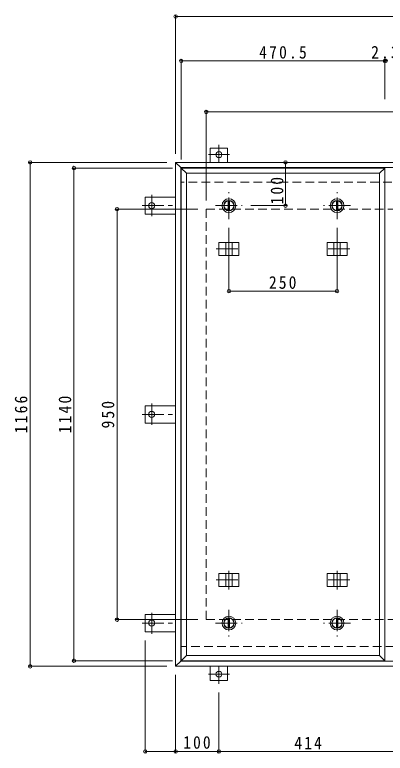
# Model space of a CAD drawing. Units: millimetres at full size, sheet at 1:10. Extents: x -2620 to 2731, y -1962 to 1737.
# Drawn here: x -2551 to -1694, y -251 to 1458 of the extents above; entities that cross this region are included whole.
import ezdxf

# ---------------------------------------------------------------- set-up
doc = ezdxf.new("R2010")
doc.units = ezdxf.units.MM
doc.header["$LTSCALE"] = 10
doc.header["$PDMODE"] = 32
doc.header["$PDSIZE"] = 8
doc.linetypes.add('CHAIN1', pattern=[8, 5, -1, 1, -1])
doc.linetypes.add('DASHED2', pattern=[3, 2, -1])
for name, color, linetype, lineweight in [('0-1_躯体', 2, 'Continuous', 9), ('0-2_仕上', 3, 'Continuous', 9), ('0-3_建具', 4, 'Continuous', 9), ('0-C_084', 2, 'Continuous', 9), ('0-E_090', 3, 'Continuous', 9), ('0-F_092', 7, 'Continuous', 9)]:
    doc.layers.add(name, color=color, linetype=linetype, lineweight=lineweight)
doc.styles.add('ＭＳ ゴシック', font='')
doc.styles.get('ＭＳ ゴシック').set_extended_font_data('MS Gothic')

msp = doc.modelspace()

# ---------------------------------------------------------------- linework, layer by layer
at = {"layer": '0-1_躯体', "linetype": 'DASHED2'}
for p, q in [((-749.08, 1070.44), (-2167.08, 1070.44)), ((-2108.08, 1008.44), (-808.08, 1008.44)), ((-2108.08, 58.44), (-2108.08, 1008.44)), ((-2108.08, 58.44), (-808.08, 58.44)), ((-1222.83, -3.56), (-2167.08, -3.56))]:
    msp.add_line(p, q, dxfattribs=at)
at = {"layer": '0-1_躯体', "linetype": 'CHAIN1'}
for p, q in [((-1805.83, 985.44), (-1805.83, 1047.44)), ((-1774.83, 1016.44), (-1836.83, 1016.44))]:
    msp.add_line(p, q, dxfattribs=at)
at = {"layer": '0-1_躯体'}
for p, q in [((-1807.33, 1027.84), (-1807.33, 1005.04)), ((-1804.33, 1027.84), (-1804.33, 1005.04))]:
    msp.add_line(p, q, dxfattribs=at)
for radius in [16, 12, 11.5]:
    msp.add_circle((-1805.83, 1016.44), radius, dxfattribs=at)
at = {"layer": '0-2_仕上'}
for p, q in [((-2166.08, 1103.44), (-2154.08, 1091.44)), ((-2166.08, 1103.44), (-1695.58, 1103.44)), ((-2166.08, -36.56), (-2166.08, 1103.44)), ((-1707.58, 1091.44), (-1695.58, 1103.44)), ((-1695.58, 1103.44), (-1695.58, -36.56)), ((-2154.08, 1091.44), (-1707.58, 1091.44)), ((-2154.08, -24.56), (-2154.08, 1091.44)), ((-1707.58, 1091.44), (-1707.58, -24.56)), ((-2166.08, -36.56), (-2154.08, -24.56)), ((-1695.58, -36.56), (-2166.08, -36.56))]:
    msp.add_line(p, q, dxfattribs=at)
msp.add_lwpolyline([(-1695.58, -36.56), (-1707.58, -24.56), (-2154.08, -24.56)], dxfattribs=at)
at = {"layer": '0-3_建具', "color": 2}
for p, q in [((-2179.08, 1116.44), (-2167.08, 1104.44)), ((-737.08, 1116.44), (-2179.08, 1116.44)), ((-2179.08, -49.56), (-2179.08, 1116.44)), ((-749.08, 1104.44), (-2167.08, 1104.44)), ((-2167.08, -37.56), (-2167.08, 1104.44)), ((-2179.08, -49.56), (-2167.08, -37.56)), ((-737.08, -49.56), (-2179.08, -49.56)), ((-749.08, -37.56), (-2167.08, -37.56))]:
    msp.add_line(p, q, dxfattribs=at)
at = {"layer": '0-3_建具'}
for p, q in [((-2078.92, 931.44), (-2078.92, 901.44)), ((-2078.92, 931.44), (-2032.74, 931.44)), ((-2063.33, 931.44), (-2063.33, 901.44)), ((-2048.33, 931.44), (-2048.33, 901.44)), ((-2032.74, 931.44), (-2032.74, 901.44)), ((-1782.74, 931.44), (-1828.92, 931.44)), ((-1828.92, 931.44), (-1828.92, 901.44)), ((-1813.33, 931.44), (-1813.33, 901.44)), ((-1798.33, 931.44), (-1798.33, 901.44)), ((-1782.74, 931.44), (-1782.74, 901.44)), ((-2078.92, 901.44), (-2032.74, 901.44)), ((-1782.74, 901.44), (-1828.92, 901.44)), ((-2078.92, 135.44), (-2078.92, 165.44)), ((-2078.92, 165.44), (-2032.74, 165.44)), ((-2063.33, 135.44), (-2063.33, 165.44)), ((-2048.33, 135.44), (-2048.33, 165.44)), ((-2032.74, 135.44), (-2032.74, 165.44)), ((-1782.74, 165.44), (-1828.92, 165.44)), ((-1828.92, 135.44), (-1828.92, 165.44)), ((-1813.33, 135.44), (-1813.33, 165.44)), ((-1798.33, 135.44), (-1798.33, 165.44)), ((-1782.74, 135.44), (-1782.74, 165.44)), ((-2078.92, 135.44), (-2032.74, 135.44)), ((-1782.74, 135.44), (-1828.92, 135.44))]:
    msp.add_line(p, q, dxfattribs=at)
at = {"layer": '0-3_建具', "linetype": 'CHAIN1'}
for p, q in [((-2055.83, 938.56), (-2055.83, 895.32)), ((-1805.83, 938.56), (-1805.83, 895.32)), ((-2085.24, 916.44), (-2026.42, 916.44)), ((-1776.42, 916.44), (-1835.24, 916.44)), ((-2055.83, 128.32), (-2055.83, 171.56)), ((-1805.83, 128.32), (-1805.83, 171.56)), ((-2085.24, 150.44), (-2026.42, 150.44)), ((-1776.42, 150.44), (-1835.24, 150.44))]:
    msp.add_line(p, q, dxfattribs=at)
at = {"layer": '0-C_084', "linetype": 'CHAIN1'}
for p, q in [((-2055.83, 985.44), (-2055.83, 1047.44)), ((-2086.83, 1016.44), (-2024.83, 1016.44)), ((-2055.83, 81.44), (-2055.83, 19.44)), ((-1805.83, 81.44), (-1805.83, 19.44)), ((-2086.83, 50.44), (-2024.83, 50.44)), ((-1774.83, 50.44), (-1836.83, 50.44))]:
    msp.add_line(p, q, dxfattribs=at)
at = {"layer": '0-C_084'}
for p, q in [((-2057.33, 1027.84), (-2057.33, 1005.04)), ((-2054.33, 1027.84), (-2054.33, 1005.04)), ((-2057.33, 39.04), (-2057.33, 61.84)), ((-2054.33, 39.04), (-2054.33, 61.84)), ((-1807.33, 39.04), (-1807.33, 61.84)), ((-1804.33, 39.04), (-1804.33, 61.84))]:
    msp.add_line(p, q, dxfattribs=at)
for centre, radius in [((-2055.83, 1016.44), 16), ((-2055.83, 1016.44), 12), ((-2055.83, 1016.44), 11.5), ((-2055.83, 50.44), 16), ((-2055.83, 50.44), 12), ((-2055.83, 50.44), 11.5), ((-1805.83, 50.44), 16), ((-1805.83, 50.44), 12), ((-1805.83, 50.44), 11.5)]:
    msp.add_circle(centre, radius, dxfattribs=at)
at = {"layer": '0-E_090'}
for p, q in [((-2059.08, 1149.64), (-2099.08, 1149.64)), ((-2099.08, 1116.44), (-2099.08, 1149.64)), ((-2059.08, 1116.44), (-2059.08, 1149.64)), ((-2249.28, 1036.44), (-2249.28, 996.44)), ((-2179.08, 1036.44), (-2249.28, 1036.44)), ((-2179.08, 996.44), (-2249.28, 996.44)), ((-2249.28, 553.44), (-2249.28, 513.44)), ((-2179.08, 553.44), (-2249.28, 553.44)), ((-2179.08, 513.44), (-2249.28, 513.44)), ((-2179.08, 70.44), (-2249.28, 70.44)), ((-2249.28, 30.44), (-2249.28, 70.44)), ((-2179.08, 30.44), (-2249.28, 30.44)), ((-2099.08, -49.56), (-2099.08, -82.76)), ((-2059.08, -49.56), (-2059.08, -82.76)), ((-2059.08, -82.76), (-2099.08, -82.76))]:
    msp.add_line(p, q, dxfattribs=at)
at = {"layer": '0-E_090', "linetype": 'CHAIN1'}
for p, q in [((-2079.08, 1156.8), (-2079.08, 1116.64)), ((-2054.24, 1134.64), (-2103.13, 1134.64)), ((-2234.28, 1041.28), (-2234.28, 992.39)), ((-2256.44, 1016.44), (-2179.08, 1016.44)), ((-2234.28, 558.28), (-2234.28, 509.39)), ((-2256.44, 533.44), (-2179.08, 533.44)), ((-2234.28, 25.6), (-2234.28, 74.49)), ((-2256.44, 50.44), (-2179.08, 50.44)), ((-2079.08, -89.92), (-2079.08, -49.76)), ((-2054.24, -67.76), (-2103.13, -67.76))]:
    msp.add_line(p, q, dxfattribs=at)
at = {"layer": '0-E_090'}
for centre in [(-2079.08, 1134.64), (-2234.28, 1016.44), (-2234.28, 533.44), (-2234.28, 50.44), (-2079.08, -67.76)]:
    msp.add_circle(centre, 7, dxfattribs=at)
at = {"layer": '0-F_092'}
for p, q in [((-2179.08, 1457.15), (-2179.08, 1136.44)), ((-2179.08, 1454.15), (-737.08, 1454.15)), ((-2166.08, 1354.36), (-2166.08, 1123.44)), ((-2166.08, 1351.36), (-1695.58, 1351.36)), ((-1695.58, 1354.36), (-1695.58, 1263.11)), ((-1695.58, 1351.36), (-1693.33, 1351.36)), ((-2108.08, 1236.16), (-2108.08, 1028.44)), ((-2108.08, 1233.16), (-808.08, 1233.16)), ((-2518.49, 1116.44), (-2199.08, 1116.44)), ((-2515.49, 1116.44), (-2515.49, -49.56)), ((-1924.91, 1116.44), (-1924.91, 1016.44)), ((-2417.04, 1103.44), (-2186.08, 1103.44)), ((-2414.04, -36.56), (-2414.04, 1103.44)), ((-2317.59, 1008.44), (-2128.08, 1008.44)), ((-2314.59, 58.44), (-2314.59, 1008.44)), ((-1921.91, 1016.44), (-2004.83, 1016.44)), ((-2055.83, 815.61), (-2055.83, 965.44)), ((-1805.83, 815.61), (-1805.83, 965.44)), ((-2055.83, 818.61), (-1805.83, 818.61)), ((-2317.59, 58.44), (-2128.08, 58.44)), ((-2249.28, -249.73), (-2249.28, 10.44)), ((-2518.49, -49.56), (-2199.08, -49.56)), ((-2417.04, -36.56), (-2186.08, -36.56)), ((-2179.08, -249.73), (-2179.08, -69.56)), ((-2079.08, -249.73), (-2079.08, -109.92)), ((-2249.28, -246.73), (-2179.08, -246.73)), ((-2179.08, -246.73), (-2079.08, -246.73)), ((-2079.08, -246.73), (-1665.08, -246.73))]:
    msp.add_line(p, q, dxfattribs=at)
for p in [(-2179.08, 1454.15), (-2166.08, 1351.36), (-1695.58, 1351.36), (-1693.33, 1351.36), (-2108.08, 1233.16), (-2515.49, 1116.44), (-1924.91, 1116.44), (-2414.04, 1103.44), (-2314.59, 1008.44), (-1924.91, 1016.44), (-2055.83, 818.61), (-1805.83, 818.61), (-2314.59, 58.44), (-2414.04, -36.56), (-2515.49, -49.56), (-2249.28, -246.73), (-2179.08, -246.73), (-2079.08, -246.73)]:
    msp.add_point(p, dxfattribs=at)

# ---------------------------------------------------------------- texts
at = {"layer": '0-F_092', "color": 2, "char_height": 29.33, "attachment_point": 7, "style": 'ＭＳ ゴシック'}
for s, insert in [('\\T1.28;\\W0.9;470.5', (-1985.83, 1356.36)), ('\\T1.27;\\W0.9;2.3', (-1726.96, 1356.36)), ('\\T1.27;\\W0.9;250', (-1963.33, 823.61)), ('\\T1.27;\\W0.9;100', (-2161.58, -240.73)), ('\\T1.27;\\W0.9;414', (-1904.58, -241.73))]:
    msp.add_mtext(s, dxfattribs=dict(at, insert=insert))
at = {"layer": '0-F_092', "color": 2, "char_height": 29.33, "attachment_point": 7, "rotation": 90, "style": 'ＭＳ ゴシック'}
for s, insert in [('\\T1.27;\\W0.9;100', (-1929.71, 1019.22)), ('\\T1.28;\\W0.9;1166', (-2521.49, 489.69)), ('\\T1.28;\\W0.9;1140', (-2420.04, 489.69)), ('\\T1.27;\\W0.9;950', (-2320.59, 500.94))]:
    msp.add_mtext(s, dxfattribs=dict(at, insert=insert))

doc.saveas('drawing.dxf')
